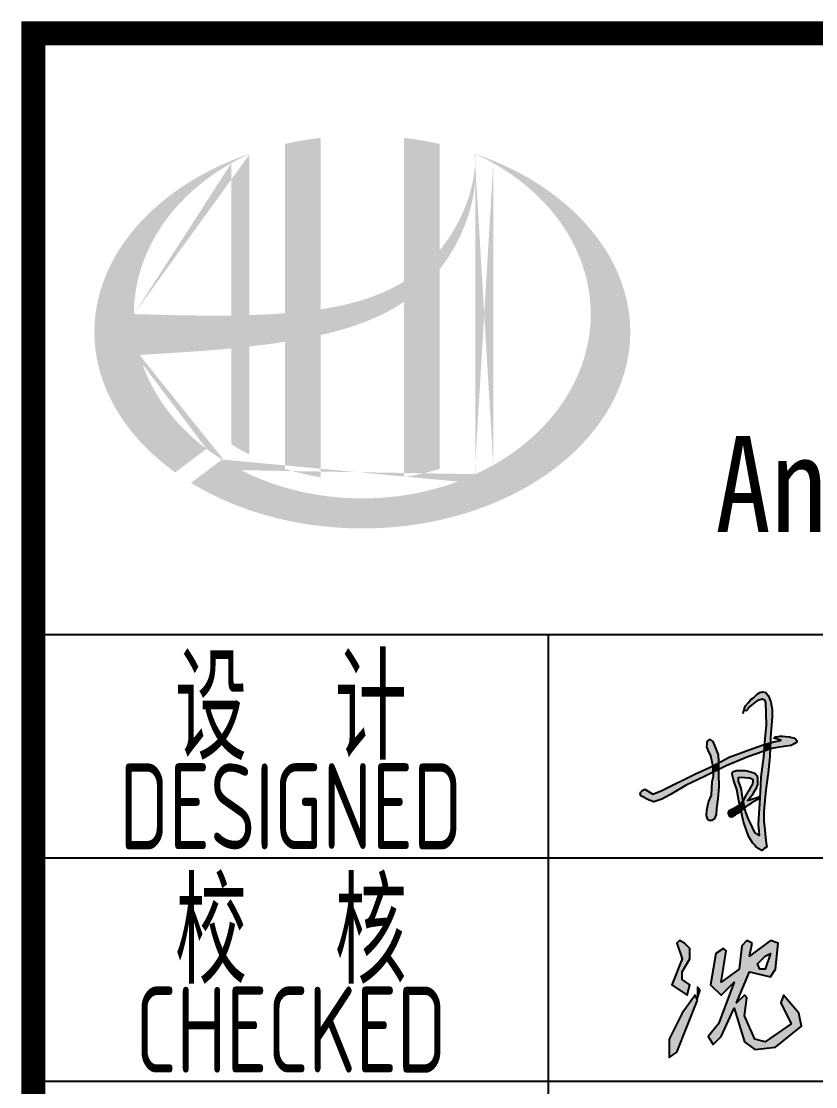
# Model space of a CAD drawing. Extents: x 9732137 to 18866768, y -962146 to 246094.
# Drawn here: x 9817422 to 9819735, y -356773 to -353671 of the extents above; entities that cross this region are included whole.
import ezdxf
from ezdxf.enums import TextEntityAlignment as Align

# ---------------------------------------------------------------- set-up
doc = ezdxf.new("R2010")
doc.units = 0
doc.header["$LTSCALE"] = 1000
doc.layers.get('0').update_dxf_attribs({"linetype": 'CONTINUOUS'})
doc.layers.add('HATCH', color=254, linetype='CONTINUOUS')
doc.styles.add('AHD_TQ_S', font='')
doc.styles.add('TSSD_Rein', font='Tssdeng.shx', dxfattribs={"width": 0.7, "bigfont": 'hztxt.shx'})
doc.styles.get('AHD_TQ_S').set_extended_font_data('SimSun')

msp = doc.modelspace()

# ---------------------------------------------------------------- hatches: boundary and pattern name
h = msp.add_hatch(color=256)
edge = h.paths.add_edge_path()
edge.add_spline(control_points=[(9818293.3, -354584.6), (9818299.4, -354583.2), (9818305.5, -354581.8), (9818354.6, -354569.9), (9818397.2, -354557), (9818472.2, -354525.8), (9818505.1, -354508.9), (9818536, -354488.3)], knot_values=[61.629012, 61.629012, 61.629012, 61.629012, 63.330431, 63.330431, 75.353634, 75.353634, 85.398649, 85.398649, 85.398649, 85.398649], degree=3, periodic=0)
edge.add_line((9818536, -354488.3), (9818536, -354998.5))
edge.add_spline(control_points=[(9818536, -354998.5), (9818553.1, -354995.8), (9818570.1, -354992.4), (9818604.9, -354984.4), (9818622.6, -354979.5), (9818640, -354974.1)], knot_values=[4.908456, 4.908456, 4.908456, 4.908456, 4.992821, 4.992821, 5.083034, 5.083034, 5.083034, 5.083034], degree=3, periodic=0)
edge.add_line((9818640, -354974.1), (9818640, -354392.6))
edge.add_spline(control_points=[(9818640, -354392.6), (9818648.6, -354381.7), (9818656.8, -354370.3), (9818682.9, -354330.7), (9818698.6, -354300.7), (9818727.8, -354228), (9818739, -354184.2), (9818743.7, -354138.8), (9818743.9, -354137.6), (9818744, -354136.3)], knot_values=[97.991744, 97.991744, 97.991744, 97.991744, 101.64219, 101.64219, 110.337975, 110.337975, 121.934322, 121.934322, 122.270691, 122.270691, 122.270691, 122.270691], degree=3, periodic=0)
edge.add_line((9818744, -354136.3), (9818744, -354065.9))
edge.add_spline(control_points=[(9818744, -354065.9), (9818743.9, -354073.5), (9818743.5, -354081.2), (9818743, -354088.9)], knot_values=[126.194075, 126.194075, 126.194075, 126.194075, 128.396762, 128.396762, 128.396762, 128.396762], degree=3, periodic=0)
edge.add_spline(control_points=[(9818743, -354088.9), (9818742.5, -354095.1), (9818741.9, -354101.3), (9818741.1, -354107.5)], knot_values=[124.417049, 124.417049, 124.417049, 124.417049, 126.194075, 126.194075, 126.194075, 126.194075], degree=3, periodic=0)
edge.add_spline(control_points=[(9818741.1, -354107.5), (9818740, -354116.6), (9818738.5, -354125.8), (9818736.7, -354134.9)], knot_values=[121.80529, 121.80529, 121.80529, 121.80529, 124.417049, 124.417049, 124.417049, 124.417049], degree=3, periodic=0)
edge.add_spline(control_points=[(9818736.7, -354134.9), (9818734.3, -354147), (9818731.4, -354159.1), (9818727.9, -354171.1)], knot_values=[118.31574, 118.31574, 118.31574, 118.31574, 121.80529, 121.80529, 121.80529, 121.80529], degree=3, periodic=0)
edge.add_spline(control_points=[(9818727.9, -354171.1), (9818724.4, -354183.3), (9818720.3, -354195.3), (9818715.8, -354207.2)], knot_values=[114.795988, 114.795988, 114.795988, 114.795988, 118.31574, 118.31574, 118.31574, 118.31574], degree=3, periodic=0)
edge.add_spline(control_points=[(9818715.8, -354207.2), (9818711.3, -354218.8), (9818706.3, -354230.4), (9818700.9, -354241.7)], knot_values=[111.329641, 111.329641, 111.329641, 111.329641, 114.795988, 114.795988, 114.795988, 114.795988], degree=3, periodic=0)
edge.add_spline(control_points=[(9818700.9, -354241.7), (9818695.4, -354253.3), (9818689.4, -354264.6), (9818682.9, -354275.7)], knot_values=[107.79529, 107.79529, 107.79529, 107.79529, 111.329641, 111.329641, 111.329641, 111.329641], degree=3, periodic=0)
edge.add_spline(control_points=[(9818682.9, -354275.7), (9818676.6, -354286.5), (9818669.9, -354297.1), (9818662.7, -354307.3)], knot_values=[104.343579, 104.343579, 104.343579, 104.343579, 107.79529, 107.79529, 107.79529, 107.79529], degree=3, periodic=0)
edge.add_spline(control_points=[(9818662.7, -354307.3), (9818655.5, -354317.7), (9818647.9, -354327.8), (9818640, -354337.5)], knot_values=[100.8507, 100.8507, 100.8507, 100.8507, 104.343579, 104.343579, 104.343579, 104.343579], degree=3, periodic=0)
edge.add_line((9818640, -354337.5), (9818640, -354028.2))
edge.add_spline(control_points=[(9818640, -354028.2), (9818605.9, -354020.6), (9818571.1, -354014.8), (9818536, -354010.7)], knot_values=[4.423999, 4.423999, 4.423999, 4.423999, 4.558741, 4.558741, 4.558741, 4.558741], degree=3, periodic=0)
edge.add_line((9818536, -354010.7), (9818536, -354428.8))
edge.add_spline(control_points=[(9818536, -354428.8), (9818464, -354473.3), (9818379.8, -354496.6), (9818293.3, -354509.6)], knot_values=[63.246215, 63.246215, 63.246215, 63.246215, 87.689124, 87.689124, 87.689124, 87.689124], degree=3, periodic=0)
edge.add_line((9818293.3, -354509.6), (9818293.3, -354010.7))
edge.add_spline(control_points=[(9818293.3, -354010.7), (9818258.1, -354014.8), (9818223.4, -354020.6), (9818189.3, -354028.2)], knot_values=[4.866038, 4.866038, 4.866038, 4.866038, 5.000777, 5.000777, 5.000777, 5.000777], degree=3, periodic=0)
edge.add_line((9818189.3, -354028.2), (9818189.3, -354521))
edge.add_spline(control_points=[(9818189.3, -354521), (9818187.6, -354521.2), (9818152.7, -354523.8), (9818118.1, -354525.5), (9818085.3, -354526.6)], knot_values=[43.657356, 43.657356, 43.657356, 43.657356, 44.134253, 53.497092, 53.497092, 53.497092, 53.497092], degree=3, periodic=0)
edge.add_line((9818085.3, -354526.6), (9818085.3, -354057.4))
edge.add_spline(control_points=[(9818085.3, -354057.4), (9818068.3, -354063.3), (9818051.5, -354069.6), (9818035.1, -354076.3)], knot_values=[5.14157, 5.14157, 5.14157, 5.14157, 5.212921, 5.212921, 5.212921, 5.212921], degree=3, periodic=0)
edge.add_spline(control_points=[(9818035.1, -354076.3), (9818028.2, -354079.2), (9818021.4, -354082.1), (9817989.1, -354096.2), (9817964.6, -354108.5), (9817941.1, -354121.7)], knot_values=[5.212921, 5.212921, 5.212921, 5.212921, 5.24296, 5.24296, 5.355623, 5.355623, 5.355623, 5.355623], degree=3, periodic=0)
edge.add_spline(control_points=[(9817941.1, -354121.7), (9817926.2, -354130.1), (9817911.8, -354138.8), (9817897.8, -354147.9)], knot_values=[5.355623, 5.355623, 5.355623, 5.355623, 5.426974, 5.426974, 5.426974, 5.426974], degree=3, periodic=0)
edge.add_spline(control_points=[(9817897.8, -354147.9), (9817890.4, -354152.7), (9817883.1, -354157.6), (9817869.6, -354167.1), (9817863.4, -354171.6), (9817857.2, -354176.2)], knot_values=[5.426974, 5.426974, 5.426974, 5.426974, 5.464765, 5.464765, 5.498325, 5.498325, 5.498325, 5.498325], degree=3, periodic=0)
edge.add_spline(control_points=[(9817857.2, -354176.2), (9817831.2, -354195.8), (9817807.1, -354216.7), (9817785.2, -354238.7)], knot_values=[5.498325, 5.498325, 5.498325, 5.498325, 5.641027, 5.641027, 5.641027, 5.641027], degree=3, periodic=0)
edge.add_spline(control_points=[(9817785.2, -354238.7), (9817778.2, -354245.7), (9817771.4, -354252.8), (9817751, -354275.4), (9817738.1, -354291.2), (9817726.3, -354307.4)], knot_values=[5.641027, 5.641027, 5.641027, 5.641027, 5.686569, 5.686569, 5.783729, 5.783729, 5.783729, 5.783729], degree=3, periodic=0)
edge.add_spline(control_points=[(9817726.3, -354307.4), (9817711.2, -354328.2), (9817697.9, -354349.6), (9817684.8, -354374.5), (9817683.2, -354377.7), (9817681.6, -354380.9)], knot_values=[5.783729, 5.783729, 5.783729, 5.783729, 5.908374, 5.908374, 5.92643, 5.92643, 5.92643, 5.92643], degree=3, periodic=0)
edge.add_spline(control_points=[(9817681.6, -354380.9), (9817669.1, -354406), (9817659.1, -354431.6), (9817651.6, -354457.6)], knot_values=[5.92643, 5.92643, 5.92643, 5.92643, 6.069132, 6.069132, 6.069132, 6.069132], degree=3, periodic=0)
edge.add_spline(control_points=[(9817651.6, -354457.6), (9817648.4, -354468.7), (9817645.6, -354479.8), (9817640.2, -354506), (9817638, -354521), (9817636.5, -354536.1)], knot_values=[6.069132, 6.069132, 6.069132, 6.069132, 6.130179, 6.130179, 6.211834, 6.211834, 6.211834, 6.211834], degree=3, periodic=0)
edge.add_spline(control_points=[(9817636.5, -354536.1), (9817635.3, -354549.3), (9817634.6, -354562.5), (9817634.6, -354575.7)], knot_values=[6.211834, 6.211834, 6.211834, 6.211834, 6.283185, 6.283185, 6.283185, 6.283185], degree=3, periodic=0)
edge.add_spline(control_points=[(9817634.6, -354575.7), (9817634.6, -354585), (9817635, -354594.3), (9817635.6, -354603.6)], knot_values=[6.283185, 6.283185, 6.283185, 6.283185, 6.333655, 6.333655, 6.333655, 6.333655], degree=3, periodic=0)
edge.add_spline(control_points=[(9817635.6, -354603.6), (9817636.8, -354622.3), (9817639.3, -354640.9), (9817643.1, -354659.4)], knot_values=[6.333655, 6.333655, 6.333655, 6.333655, 6.434594, 6.434594, 6.434594, 6.434594], degree=3, periodic=0)
edge.add_spline(control_points=[(9817643.1, -354659.4), (9817643.4, -354660.6), (9817643.6, -354661.9), (9817647.5, -354680.4), (9817652.3, -354697.5), (9817658.2, -354714.6)], knot_values=[6.434594, 6.434594, 6.434594, 6.434594, 6.441278, 6.441278, 6.535532, 6.535532, 6.535532, 6.535532], degree=3, periodic=0)
edge.add_spline(control_points=[(9817658.2, -354714.6), (9817664.4, -354732.8), (9817671.9, -354750.8), (9817680.7, -354768.6)], knot_values=[6.535532, 6.535532, 6.535532, 6.535532, 6.636471, 6.636471, 6.636471, 6.636471], degree=3, periodic=0)
edge.add_spline(control_points=[(9817680.7, -354768.6), (9817682.9, -354773.1), (9817685.2, -354777.6), (9817694.5, -354795.2), (9817702.2, -354808.2), (9817710.6, -354821.1)], knot_values=[6.636471, 6.636471, 6.636471, 6.636471, 6.661894, 6.661894, 6.73741, 6.73741, 6.73741, 6.73741], degree=3, periodic=0)
edge.add_spline(control_points=[(9817710.6, -354821.1), (9817721.8, -354838.2), (9817734.1, -354855.1), (9817747.7, -354871.4)], knot_values=[6.73741, 6.73741, 6.73741, 6.73741, 6.838349, 6.838349, 6.838349, 6.838349], degree=3, periodic=0)
edge.add_spline(control_points=[(9817747.7, -354871.4), (9817753.6, -354878.6), (9817759.7, -354885.7), (9817774.3, -354901.6), (9817782.8, -354910.4), (9817791.7, -354919.1)], knot_values=[6.838349, 6.838349, 6.838349, 6.838349, 6.88251, 6.88251, 6.939288, 6.939288, 6.939288, 6.939288], degree=3, periodic=0)
edge.add_spline(control_points=[(9817791.7, -354919.1), (9817807.5, -354934.4), (9817824.3, -354949.3), (9817842.2, -354963.5)], knot_values=[6.939288, 6.939288, 6.939288, 6.939288, 7.040227, 7.040227, 7.040227, 7.040227], degree=3, periodic=0)
edge.add_spline(control_points=[(9817842.2, -354963.5), (9817851.2, -354970.6), (9817860.4, -354977.5), (9817869.8, -354984.3)], knot_values=[7.040227, 7.040227, 7.040227, 7.040227, 7.090696, 7.090696, 7.090696, 7.090696], degree=3, periodic=0)
edge.add_line((9817869.8, -354984.3), (9817961, -354915.9))
edge.add_ellipse((9818414.6, -354523.7), major_axis=(665, 0), ratio=0.806676, start_angle=192.819, end_angle=226.9853, ccw=False)
edge.add_spline(control_points=[(9817766.2, -354642.7), (9817790.2, -354641.2), (9817814.3, -354639.7), (9817903, -354634.2), (9817967.8, -354629.9), (9818033.3, -354623.6)], knot_values=[11.398263, 11.398263, 11.398263, 11.398263, 18.40729, 18.40729, 37.18094, 37.18094, 37.18094, 37.18094], degree=3, periodic=0)
edge.add_line((9818033.3, -354623.6), (9818033.3, -354902.7))
edge.add_spline(control_points=[(9818033.3, -354902.7), (9818036.9, -354904.9), (9818040.5, -354907.1), (9818057.4, -354917.3), (9818071.2, -354924.9), (9818085.3, -354932)], knot_values=[4.049945, 4.049945, 4.049945, 4.049945, 4.072021, 4.072021, 4.153257, 4.153257, 4.153257, 4.153257], degree=3, periodic=0)
edge.add_line((9818085.3, -354932), (9818085.3, -354618.1))
edge.add_spline(control_points=[(9818085.3, -354618.1), (9818117.5, -354614.5), (9818149.9, -354610.2), (9818184.7, -354604.9), (9818187, -354604.5), (9818189.3, -354604.1)], knot_values=[42.135009, 42.135009, 42.135009, 42.135009, 51.307228, 51.307228, 51.948574, 51.948574, 51.948574, 51.948574], degree=3, periodic=0)
edge.add_line((9818189.3, -354604.1), (9818189.3, -354974.1))
edge.add_spline(control_points=[(9818189.3, -354974.1), (9818222.9, -354984.6), (9818257.8, -354992.8), (9818293.3, -354998.5)], knot_values=[4.34174, 4.34174, 4.34174, 4.34174, 4.516316, 4.516316, 4.516316, 4.516316], degree=3, periodic=0)
edge.add_line((9818293.3, -354998.5), (9818293.3, -354584.6))
edge = h.paths.add_edge_path(flags=16)
edge.add_ellipse((9818414.6, -354523.7), major_axis=(665, 0), ratio=0.806676, start_angle=124.9875, end_angle=179.999, ccw=False)
edge.add_line((9818033.3, -354084.1), (9818033.3, -354527.8))
edge.add_spline(control_points=[(9818033.3, -354527.8), (9817938, -354529.1), (9817844, -354526), (9817749.6, -354523.7)], knot_values=[11.27373, 11.27373, 11.27373, 11.27373, 38.687513, 38.687513, 38.687513, 38.687513], degree=3, periodic=0)
edge = h.paths.add_edge_path()
edge.add_spline(control_points=[(9817915.8, -355014.8), (9817946.9, -355033.8), (9817980, -355051.1), (9818064.6, -355088.3), (9818117.9, -355106.1), (9818228.6, -355132.7), (9818286.1, -355141.4), (9818402.2, -355149.2), (9818460.9, -355148.3), (9818576.5, -355136.8), (9818633.3, -355126.2), (9818742.4, -355096.2), (9818794.5, -355076.7), (9818891.4, -355029.8), (9818936.2, -355002.4), (9819016.1, -354941.5), (9819051.3, -354907.9), (9819110.6, -354836.4), (9819134.8, -354798.6), (9819171.1, -354720.5), (9819183.4, -354680.2), (9819196, -354599), (9819196.3, -354558.1), (9819184.8, -354476.6), (9819173, -354436.1), (9819137.4, -354357.3), (9819113.6, -354319.1), (9819054.8, -354247), (9819019.7, -354213), (9818939.9, -354151.4), (9818895.2, -354123.6), (9818814, -354083.9), (9818779.6, -354069.7), (9818744, -354057.4)], knot_values=[0.886421, 0.886421, 0.886421, 0.886421, 1.040557, 1.040557, 1.261172, 1.261172, 1.481788, 1.481788, 1.702404, 1.702404, 1.92302, 1.92302, 2.143636, 2.143636, 2.364252, 2.364252, 2.584868, 2.584868, 2.805484, 2.805484, 3.026099, 3.026099, 3.246715, 3.246715, 3.46852, 3.46852, 3.690325, 3.690325, 3.91213, 3.91213, 4.133935, 4.133935, 4.283209, 4.283209, 4.283209, 4.283209], degree=3, periodic=0)
edge.add_line((9818744, -354057.4), (9818744, -354057.5))
edge.add_spline(control_points=[(9818744, -354057.6), (9818744, -354060.3), (9818744, -354063.1), (9818744, -354065.9)], knot_values=[128.396762, 128.396762, 128.396762, 128.396762, 129.192193, 129.192193, 129.192193, 129.192193], degree=3, periodic=0)
edge.add_line((9818744, -354065.9), (9818744, -354989.7))
edge.add_ellipse((9818414.6, -354523.7), major_axis=(665, 0), ratio=0.806676, start_angle=232.1054, end_angle=299.6833, ccw=False)
edge.add_line((9818006.2, -354947), (9817915.8, -355014.8))
edge = h.paths.add_edge_path(flags=16)
edge.add_ellipse((9818414.6, -354523.7), major_axis=(665, 0), ratio=0.806676, start_angle=304.9875, end_angle=415.0121, ccw=False)
edge.add_line((9818796, -354963.2), (9818796, -354084.1))
at = {"linetype": 'Continuous'}
h = msp.add_hatch(color=256, dxfattribs=at)
h.paths.add_polyline_path([(9819345.6, -356460.8), (9819345.6, -356438.1), (9819368.3, -356400.3), (9819368.3, -356370), (9819353.1, -356354.9), (9819338, -356347.3), (9819330.4, -356354.9), (9819345.6, -356400.3), (9819315.3, -356475.9), (9819360.7, -356506.1), (9819368.3, -356475.9)])
h.paths.add_polyline_path([(9819398.5, -356491), (9819390.9, -356483.4), (9819390.9, -356513.7)])
h.paths.add_polyline_path([(9819390.9, -356521.3), (9819383.4, -356506.1), (9819345.6, -356559.1), (9819307.8, -356634.7), (9819307.8, -356687.6), (9819330.4, -356672.5)])
h.paths.add_polyline_path([(9819542.2, -356438.1), (9819602.7, -356453.2), (9819617.8, -356430.5), (9819625.4, -356354.9), (9819602.7, -356347.3), (9819542.2, -356392.7), (9819549.8, -356354.9), (9819534.6, -356347.3), (9819519.5, -356362.4), (9819511.9, -356430.5), (9819459, -356468.3), (9819474.1, -356377.6), (9819466.6, -356370), (9819443.9, -356385.1), (9819428.8, -356475.9), (9819459, -356506.1), (9819496.8, -356468.3), (9819451.4, -356589.3), (9819421.2, -356627.1), (9819436.3, -356649.8), (9819459, -356627.1), (9819496.8, -356543.9), (9819527.1, -356642.3), (9819557.3, -356664.9), (9819617.8, -356657.4), (9819693.4, -356596.9), (9819685.9, -356559.1), (9819640.5, -356506.1), (9819632.9, -356528.8), (9819663.2, -356589.3), (9819587.6, -356642.3), (9819557.3, -356634.7), (9819527.1, -356566.6), (9819534.6, -356513.7), (9819527.1, -356506.1), (9819504.4, -356528.8)])
h.paths.add_polyline_path([(9819564.9, -356415.4), (9819587.6, -356392.7), (9819602.7, -356385.1), (9819587.6, -356430.5), (9819572.4, -356430.5)], flags=16)
at = {"layer": 'HATCH'}
for points in [[(9819605.7, -355719.1), (9819607.8, -355695.6), (9819607.6, -355675), (9819603.6, -355653.1), (9819599.3, -355639.5), (9819595.3, -355632.6), (9819589.7, -355625.6), (9819578.5, -355623.5), (9819572, -355625.4), (9819564.6, -355629.9), (9819553.1, -355640.6), (9819545.3, -355645.6), (9819538.1, -355655), (9819530.6, -355663.8), (9819526.3, -355673.4), (9819525.5, -355676.9), (9819532.9, -355677.6), (9819539.3, -355670.2), (9819552.4, -355659.1), (9819559.2, -355653), (9819569.3, -355646.3), (9819579.1, -355643.6), (9819585.8, -355646.3), (9819588.5, -355655.1), (9819589.9, -355685.1), (9819590.6, -355721.1), (9819586.2, -355758.9), (9819584.9, -355777), (9819602.7, -355771.9), (9819603.3, -355756.1)], [(9819450.7, -355806.6), (9819442.3, -355784.5), (9819435.3, -355767.8), (9819426.5, -355762.2), (9819418.3, -355767.8), (9819418.9, -355774.1), (9819417.7, -355782.9), (9819422, -355792.8), (9819429.5, -355809.3), (9819432.4, -355822.7), (9819436, -355839), (9819451.9, -355830.2), (9819452, -355825.1)], [(9819672, -355774.7), (9819679.4, -355769.6), (9819679.6, -355765.3), (9819675.3, -355759.5), (9819670.7, -355757.2), (9819665, -355755.8), (9819658.2, -355754.1), (9819646.6, -355752.9), (9819638.6, -355752.5), (9819631, -355752.5), (9819625, -355753.5), (9819618.8, -355754.7), (9819614, -355756.8), (9819614.5, -355759.3), (9819619.6, -355760.5), (9819626.4, -355762.2), (9819633.4, -355763.6), (9819627.2, -355765.5), (9819613, -355769), (9819602.7, -355771.9), (9819602, -355790.3), (9819606.6, -355788.7), (9819622.9, -355785.4), (9819648.7, -355781.1), (9819662.9, -355779.5)], [(9819536.9, -355812.9), (9819583.6, -355796.7), (9819584.9, -355777), (9819582, -355777.9), (9819551.3, -355787.9), (9819482.4, -355813.3), (9819451.9, -355830.2), (9819451.6, -355849.6), (9819473.9, -355838.5)], [(9819530.7, -355971.3), (9819528.2, -355960.8), (9819520.6, -355967.4), (9819517.4, -355970.2), (9819517.4, -355970.3), (9819524.9, -356002.1), (9819539.3, -356043.3), (9819550.3, -356063.3), (9819556.5, -356068.6), (9819559, -356072.7), (9819566.8, -356079.5), (9819577.7, -356085.1), (9819581.6, -356082.5), (9819585, -356079.3), (9819592.3, -356074.8), (9819590.1, -356063.9), (9819588.4, -356047.8), (9819586.5, -356025.1), (9819583.7, -355999.7), (9819584, -355971.2), (9819586.9, -355939), (9819589.7, -355908.2), (9819596.6, -355858.7), (9819601.2, -355811.1), (9819602, -355790.3), (9819583.6, -355796.7), (9819582.5, -355812.9), (9819575, -355870.7), (9819574.4, -355895), (9819573.4, -355913.2), (9819571.3, -355949.7), (9819569.3, -355977.6), (9819567, -356009.7), (9819569, -356029.9), (9819570.3, -356041.6), (9819557.6, -356032.7), (9819551.1, -356018.5), (9819539.1, -355993.8)], [(9819602.7, -355771.9), (9819584.9, -355777), (9819583.6, -355796.7), (9819602, -355790.3)], [(9819451.9, -355830.2), (9819436, -355839), (9819436.5, -355841.4), (9819436.9, -355856.9), (9819451.6, -355849.6)], [(9819357.5, -355894.5), (9819410.8, -355869.9), (9819436.9, -355856.9), (9819436.5, -355841.4), (9819436, -355839), (9819384.8, -355862.2), (9819286.9, -355910.6), (9819260, -355920.8), (9819237.6, -355907.1), (9819232.3, -355909.3), (9819228.8, -355912), (9819225.3, -355915.5), (9819223.5, -355919.2), (9819225.9, -355924.6), (9819229.8, -355927.7), (9819236.4, -355930.4), (9819242.4, -355934.3), (9819250.1, -355938.6), (9819263.5, -355943.3), (9819274.6, -355939.6), (9819286.6, -355935.3), (9819311.9, -355922.1)], [(9819452.9, -355899.6), (9819451.4, -355862.2), (9819451.6, -355849.6), (9819436.9, -355856.9), (9819437.2, -355868.4), (9819433.3, -355884.3), (9819430.8, -355924), (9819422.9, -355944.6), (9819417.7, -355967.8), (9819416.8, -355983.6), (9819420.2, -355994.8), (9819423.4, -355998), (9819432, -355998), (9819439.4, -355994.4), (9819445.1, -355980), (9819445.5, -355963), (9819449.6, -355934.6)], [(9819558.2, -355860.9), (9819554.5, -355858.6), (9819547.4, -355856.9), (9819541, -355854.9), (9819535.3, -355853.5), (9819528.8, -355852.5), (9819522.8, -355851.8), (9819513, -355851.8), (9819504.6, -355851.8), (9819494.1, -355854.9), (9819491.4, -355858.9), (9819491.4, -355864), (9819494.4, -355875.4), (9819497.5, -355884.8), (9819505.2, -355907.4), (9819511, -355940.4), (9819513.5, -355952), (9819523.2, -355939.6), (9819522.2, -355935.3), (9819517.6, -355904.1), (9819510.2, -355883.1), (9819509.4, -355873.1), (9819518.5, -355871.6), (9819537.6, -355873.3), (9819543, -355873.9), (9819547.2, -355875.9), (9819550.2, -355877.4), (9819551.3, -355880.9), (9819551.3, -355885.2), (9819549.6, -355894.6), (9819544.8, -355902), (9819539.1, -355912), (9819535.2, -355918.5), (9819533, -355922.2), (9819530.2, -355926.5), (9819527, -355932.6), (9819523.2, -355939.6), (9819528.2, -355960.8), (9819533.7, -355956.1), (9819540.9, -355951.3), (9819548.9, -355946.3), (9819555, -355941.8), (9819564.1, -355936.8), (9819572.3, -355933.1), (9819572.6, -355927.5), (9819568.9, -355928.5), (9819558.7, -355932.4), (9819554.3, -355934.2), (9819543.2, -355937.2), (9819536.8, -355938.6), (9819539.6, -355936.4), (9819546.7, -355928.3), (9819549.4, -355923.9), (9819552.1, -355918.5), (9819555.8, -355913.2), (9819560.5, -355905.4), (9819564.9, -355892.9), (9819565.6, -355884.5), (9819565.6, -355878.1), (9819565.3, -355873.1), (9819563.6, -355866.7)], [(9819517.4, -355970.2), (9819513.5, -355952), (9819497.8, -355961.5), (9819483, -355970), (9819480.2, -355974.6), (9819479.3, -355978.2), (9819483.9, -355986.1), (9819490, -355987.1), (9819500.9, -355981.3), (9819508.3, -355976.7), (9819514.3, -355972.8)], [(9819523.2, -355939.6), (9819513.5, -355952), (9819517.4, -355970.2), (9819520.6, -355967.4), (9819528.2, -355960.8)]]:
    msp.add_hatch(color=256, dxfattribs=at).paths.add_polyline_path(points)

# ---------------------------------------------------------------- linework, layer by layer
for p, q in [((9817456.8, -355456.3), (9828456.8, -355456.3)), ((9818956.8, -358706.3), (9818956.8, -355456.3)), ((9817456.8, -356106.3), (9822956.8, -356106.3)), ((9817456.8, -356756.3), (9822956.8, -356756.3))]:
    msp.add_line(p, q)
msp.add_lwpolyline([(9835456.8, -353706.3, 70, 70, 0), (9817456.8, -353706.3, 70, 70, 0), (9817456.8, -359706.3, 0, 0, 0)], format="xyseb")
msp.add_lwpolyline([(9835456.8, -353706.3, 70, 70, 0), (9817456.8, -353706.3, 70, 70, 0), (9817456.8, -359706.3, 0, 0, 0)], format="xyseb")
at = {"const_width": 70}
for points in [[(9835456.8, -353706.3), (9817456.8, -353706.3)], [(9817456.8, -353706.3), (9817456.8, -359706.3)]]:
    msp.add_lwpolyline(points, dxfattribs=at)
for points in [[(9819525.5, -355676.9), (9819532.9, -355677.6), (9819532.9, -355677.6), (9819539.3, -355670.2), (9819552.4, -355659.1), (9819559.2, -355653), (9819569.3, -355646.3), (9819579.1, -355643.6), (9819579.1, -355643.6), (9819585.8, -355646.3), (9819588.5, -355655.1), (9819589.9, -355685.1), (9819590.6, -355721.1), (9819586.2, -355758.9), (9819582.5, -355812.9), (9819575, -355870.7), (9819574.4, -355895), (9819573.4, -355913.2), (9819571.3, -355949.7), (9819569.3, -355977.6), (9819567, -356009.7), (9819569, -356029.9), (9819570.3, -356041.6), (9819570.3, -356041.6), (9819557.6, -356032.7), (9819551.1, -356018.5), (9819539.1, -355993.8), (9819530.7, -355971.3), (9819522.2, -355935.3), (9819517.6, -355904.1), (9819510.2, -355883.1), (9819509.4, -355873.1), (9819509.4, -355873.1), (9819518.5, -355871.6), (9819537.6, -355873.3), (9819537.6, -355873.3), (9819543, -355873.9), (9819547.2, -355875.9), (9819550.2, -355877.4), (9819551.3, -355880.9), (9819551.3, -355885.2), (9819549.6, -355894.6), (9819544.8, -355902), (9819539.1, -355912), (9819535.2, -355918.5), (9819533, -355922.2), (9819530.2, -355926.5), (9819527, -355932.6), (9819523.2, -355939.6), (9819513.5, -355952), (9819497.8, -355961.5), (9819483, -355970), (9819480.2, -355974.6), (9819479.3, -355978.2), (9819483.9, -355986.1), (9819490, -355987.1), (9819500.9, -355981.3), (9819508.3, -355976.7), (9819514.3, -355972.8), (9819520.6, -355967.4), (9819533.7, -355956.1), (9819540.9, -355951.3), (9819548.9, -355946.3), (9819555, -355941.8), (9819564.1, -355936.8), (9819572.3, -355933.1)], [(9819523.1, -355686.8), (9819526.3, -355673.4), (9819530.6, -355663.8), (9819538.1, -355655), (9819545.3, -355645.6), (9819553.1, -355640.6), (9819564.6, -355629.9), (9819572, -355625.4), (9819578.5, -355623.5), (9819589.7, -355625.6), (9819595.3, -355632.6), (9819599.3, -355639.5), (9819603.6, -355653.1), (9819607.6, -355675), (9819607.8, -355695.6), (9819605.7, -355719.1), (9819603.3, -355756.1), (9819601.2, -355811.1), (9819596.6, -355858.7), (9819589.7, -355908.2), (9819586.9, -355939), (9819584, -355971.2), (9819583.7, -355999.7), (9819586.5, -356025.1), (9819588.4, -356047.8), (9819590.1, -356063.9), (9819592.3, -356074.8), (9819585, -356079.3), (9819581.6, -356082.5), (9819577.7, -356085.1), (9819566.8, -356079.5), (9819559, -356072.7), (9819556.5, -356068.6), (9819550.3, -356063.3), (9819539.3, -356043.3), (9819524.9, -356002.1), (9819517.4, -355970.3), (9819511, -355940.4), (9819505.2, -355907.4), (9819497.5, -355884.8), (9819494.4, -355875.4), (9819491.4, -355864), (9819491.4, -355858.9), (9819494.1, -355854.9), (9819494.1, -355854.9), (9819504.6, -355851.8), (9819513, -355851.8), (9819513, -355851.8), (9819522.8, -355851.8), (9819528.8, -355852.5), (9819535.3, -355853.5), (9819541, -355854.9), (9819547.4, -355856.9), (9819554.5, -355858.6), (9819558.2, -355860.9), (9819563.6, -355866.7), (9819565.3, -355873.1), (9819565.6, -355878.1), (9819565.6, -355884.5), (9819564.9, -355892.9), (9819560.5, -355905.4), (9819555.8, -355913.2), (9819552.1, -355918.5), (9819549.4, -355923.9), (9819546.7, -355928.3), (9819546.7, -355928.3), (9819539.6, -355936.4), (9819533.9, -355940.8)], [(9819237.6, -355907.1), (9819260, -355920.8), (9819286.9, -355910.6), (9819384.8, -355862.2), (9819436, -355839), (9819482.4, -355813.3), (9819551.3, -355787.9), (9819582, -355777.9), (9819613, -355769), (9819627.2, -355765.5), (9819633.4, -355763.6), (9819626.4, -355762.2), (9819619.6, -355760.5), (9819614.5, -355759.3), (9819614.5, -355759.3), (9819614, -355756.8), (9819618.8, -355754.7), (9819625, -355753.5), (9819631, -355752.5), (9819638.6, -355752.5), (9819646.6, -355752.9), (9819658.2, -355754.1), (9819665, -355755.8), (9819670.7, -355757.2), (9819675.3, -355759.5), (9819679.6, -355765.3), (9819679.4, -355769.6), (9819672, -355774.7), (9819662.9, -355779.5), (9819648.7, -355781.1), (9819622.9, -355785.4), (9819606.6, -355788.7), (9819536.9, -355812.9), (9819473.9, -355838.5), (9819410.8, -355869.9), (9819357.5, -355894.5), (9819311.9, -355922.1), (9819286.6, -355935.3), (9819274.6, -355939.6), (9819263.5, -355943.3), (9819250.1, -355938.6), (9819242.4, -355934.3), (9819236.4, -355930.4), (9819229.8, -355927.7), (9819225.9, -355924.6), (9819223.5, -355919.2), (9819225.3, -355915.5), (9819228.8, -355912), (9819232.3, -355909.3), (9819237.6, -355907.1)], [(9819418.3, -355767.8), (9819426.5, -355762.2), (9819435.3, -355767.8), (9819442.3, -355784.5), (9819450.7, -355806.6), (9819452, -355825.1), (9819451.4, -355862.2), (9819452.9, -355899.6), (9819449.6, -355934.6), (9819445.5, -355963), (9819445.1, -355980), (9819439.4, -355994.4), (9819432, -355998), (9819423.4, -355998), (9819420.2, -355994.8), (9819416.8, -355983.6), (9819417.7, -355967.8), (9819422.9, -355944.6), (9819430.8, -355924), (9819433.3, -355884.3), (9819437.2, -355868.4), (9819436.5, -355841.4), (9819432.4, -355822.7), (9819429.5, -355809.3), (9819422, -355792.8), (9819417.7, -355782.9), (9819418.9, -355774.1), (9819418.3, -355767.8)], [(9819536.8, -355938.6), (9819536.8, -355938.6), (9819543.2, -355937.2), (9819554.3, -355934.2), (9819558.7, -355932.4), (9819568.9, -355928.5), (9819572.6, -355927.5)]]:
    msp.add_lwpolyline(points)
at = {"linetype": 'Continuous', "elevation": 231810862.3}
for points in [[(9819353.1, -356354.9), (9819338, -356347.3), (9819330.4, -356354.9), (9819345.6, -356400.3), (9819315.3, -356475.9), (9819360.7, -356506.1), (9819368.3, -356475.9), (9819345.6, -356460.8), (9819345.6, -356438.1), (9819368.3, -356400.3), (9819368.3, -356370), (9819353.1, -356354.9)], [(9819549.8, -356354.9), (9819534.6, -356347.3), (9819519.5, -356362.4), (9819511.9, -356430.5), (9819459, -356468.3), (9819474.1, -356377.6), (9819466.6, -356370), (9819443.9, -356385.1), (9819428.8, -356475.9), (9819459, -356506.1), (9819496.8, -356468.3), (9819451.4, -356589.3), (9819421.2, -356627.1), (9819436.3, -356649.8), (9819459, -356627.1), (9819496.8, -356543.9), (9819527.1, -356642.3), (9819557.3, -356664.9), (9819617.8, -356657.4), (9819693.4, -356596.9), (9819685.9, -356559.1), (9819640.5, -356506.1), (9819632.9, -356528.8), (9819663.2, -356589.3), (9819587.6, -356642.3), (9819557.3, -356634.7), (9819527.1, -356566.6), (9819534.6, -356513.7), (9819527.1, -356506.1), (9819504.4, -356528.8), (9819542.2, -356438.1), (9819602.7, -356453.2), (9819617.8, -356430.5), (9819625.4, -356354.9), (9819602.7, -356347.3), (9819542.2, -356392.7), (9819549.8, -356354.9)], [(9819587.6, -356392.7), (9819602.7, -356385.1), (9819587.6, -356430.5), (9819572.4, -356430.5), (9819564.9, -356415.4), (9819587.6, -356392.7)], [(9819398.5, -356491), (9819390.9, -356483.4), (9819390.9, -356513.7), (9819398.5, -356491)], [(9819390.9, -356521.3), (9819383.4, -356506.1), (9819345.6, -356559.1), (9819307.8, -356634.7), (9819307.8, -356687.6), (9819330.4, -356672.5), (9819390.9, -356521.3)]]:
    msp.add_lwpolyline(points, dxfattribs=at)

# ---------------------------------------------------------------- texts
for s, height, style, width, p in [('Anhui Huadong Chemical & Medical Engineering Co.,Ltd', 280, 'AHD_TQ_S', 0.85, (9823651.7, -355056.3)), ('设  计', 300, 'TSSD_Rein', 0.7, (9818206.8, -355656.3)), ('DESIGNED', 250, 'TSSD_Rein', 0.7, (9818206.8, -355956.3)), ('校  核', 300, 'TSSD_Rein', 0.7, (9818206.8, -356306.3)), ('CHECKED', 250, 'TSSD_Rein', 0.7, (9818206.8, -356606.3))]:
    msp.add_text(s, height=height, dxfattribs=dict(style=style, width=width)).set_placement(p, align=Align.MIDDLE)

doc.saveas('drawing.dxf')
